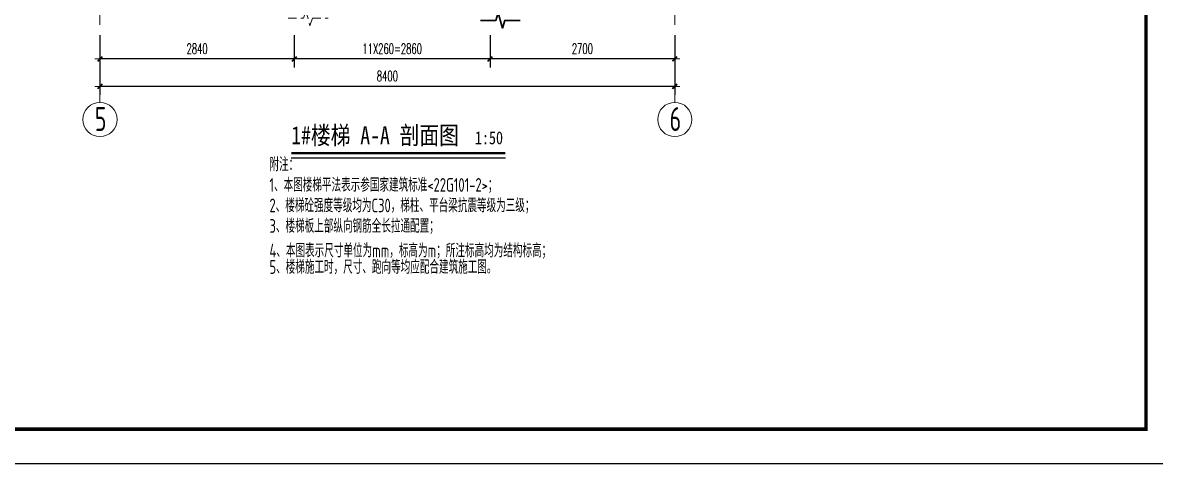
# Model space of a CAD drawing. Extents: x 56246 to 893198, y -950445 to -423535.
# Drawn here: x 232500 to 249051, y -502205 to -495762 of the extents above; entities that cross this region are included whole.
import ezdxf
from ezdxf.enums import TextEntityAlignment as Align

# ---------------------------------------------------------------- set-up
doc = ezdxf.new("R2010")
doc.units = 0
doc.header["$LTSCALE"] = 500
doc.linetypes.add('DOTE', pattern=[2.42, 2, -0.2, 0.02, -0.2])
doc.linetypes.add('HIDDEN', pattern=[0.375, 0.25, -0.125])
for name, color, linetype, lineweight in [('0S-楼梯-不可见', 2, 'HIDDEN', 18), ('0S-楼梯-尺寸', 21, 'Continuous', 13), ('0S-楼梯-线', 2, 'Continuous', 30), ('0S-详图-轴线', 1, 'DOTE', 13)]:
    doc.layers.add(name, color=color, linetype=linetype, lineweight=lineweight)
for name, color, linetype in [('DIM_SYMB', 3, 'Continuous'), ('PUB_TEXT', 7, 'Continuous'), ('T-TK', 157, 'Continuous'), ('TEXT_FL', 212, 'Continuous'), ('照明平面标注层', 111, 'Continuous')]:
    doc.layers.add(name, color=color, linetype=linetype)
doc.styles.add('-宋体', font='', dxfattribs={"width": 0.8})
doc.styles.add('DIM_FONT', font='SIMPLEX.shx', dxfattribs={"width": 0.8})
doc.styles.add('TSSD_DIMENSION', font='tssdeng.shx', dxfattribs={"width": 0.7, "bigfont": 'Hztxt.shx'})
doc.styles.add('瘦', font='SIMPLEX.shx', dxfattribs={"width": 0.6, "bigfont": 'hztxt.shx'})
doc.styles.get('-宋体').set_extended_font_data('NSimSun')
doc.dimstyles.new('AXIS50', dxfattribs={"dimscale": 0.5, "dimtxt": 300, "dimasz": 1, "dimexe": 250, "dimexo": 300, "dimgap": 150, "dimtad": 1, "dimdec": 0, "dimzin": 0, "dimdsep": 46, "dimtxsty": 'DIM_FONT', "dimblk": '_DIMX', "dimcen": 0.09, "dimse1": 1, "dimse2": 1, "dimclrt": 7, "dimadec": 0, "dimazin": 0, "dimtfac": 1, "dimtdec": 0, "dimtix": 1, "dimtmove": 2, "dimatfit": 3, "dimldrblk": '_DIMX', "dimfxl": 1, "dimtolj": 1, "dimtzin": 0, "dimarcsym": 0})
doc.dimstyles.new('DIMA50', dxfattribs={"dimscale": 0.5, "dimtxt": 300, "dimasz": 1, "dimexe": 250, "dimexo": 300, "dimgap": 150, "dimtad": 1, "dimdec": 0, "dimzin": 0, "dimdsep": 46, "dimtxsty": 'DIM_FONT', "dimblk": '_DIMX', "dimcen": 0.09, "dimse1": 1, "dimclrt": 7, "dimadec": 0, "dimazin": 0, "dimtfac": 1, "dimtdec": 0, "dimtix": 1, "dimtmove": 2, "dimatfit": 3, "dimldrblk": '_DIMX', "dimfxl": 1, "dimtolj": 1, "dimtzin": 0, "dimarcsym": 0})
doc.dimstyles.new('DIMB50', dxfattribs={"dimscale": 0.5, "dimtxt": 300, "dimasz": 1, "dimexe": 250, "dimexo": 300, "dimgap": 150, "dimtad": 1, "dimdec": 0, "dimzin": 0, "dimdsep": 46, "dimtxsty": 'DIM_FONT', "dimblk": '_DIMX', "dimcen": 0.09, "dimse2": 1, "dimclrt": 7, "dimadec": 0, "dimazin": 0, "dimtfac": 1, "dimtdec": 0, "dimtix": 1, "dimtmove": 2, "dimatfit": 3, "dimldrblk": '_DIMX', "dimfxl": 1, "dimtolj": 1, "dimtzin": 0, "dimarcsym": 0})
doc.dimstyles.new('DIMN50', dxfattribs={"dimscale": 0.5, "dimtxt": 300, "dimasz": 1, "dimexe": 250, "dimexo": 300, "dimgap": 150, "dimtad": 1, "dimdec": 0, "dimzin": 0, "dimdsep": 46, "dimtxsty": 'DIM_FONT', "dimblk": '_DIMX', "dimcen": 0.09, "dimclrt": 7, "dimadec": 0, "dimazin": 0, "dimtfac": 1, "dimtdec": 0, "dimtix": 1, "dimtmove": 2, "dimatfit": 3, "dimldrblk": '_DIMX', "dimfxl": 1, "dimtolj": 1, "dimtzin": 0, "dimarcsym": 0})

# ---------------------------------------------------------------- blocks, each defined once
blk = doc.blocks.new('A0-DWF')
at = {"layer": 'T-TK'}
blk.add_line((0, -84100), (118900, -84100), dxfattribs=at)
at = {"layer": 'T-TK', "const_width": 100}
blk.add_lwpolyline([(2500, -83100), (117900, -83100), (117900, -1000), (2500, -1000)], close=True, dxfattribs=at)
blk = doc.blocks.new('_DIMX')
blk.add_line((-150, 0), (150, 0))
at = {"const_width": 50}
blk.add_lwpolyline([(-70, -70), (70, 70)], dxfattribs=at)
blk = doc.blocks.new('*D61')
at = {"layer": '0S-楼梯-尺寸', "color": 0, "lineweight": -2, "transparency": 16777216}
for p, q in [((236469, -495943), (236469, -496418)), ((239329, -495943), (239329, -496418)), ((239328, -496293), (236470, -496293))]:
    blk.add_line(p, q, dxfattribs=at)
at = {"layer": 'Defpoints', "color": 0, "transparency": 16777216}
for p in [(236469, -495793), (239329, -495793), (236469, -496293)]:
    blk.add_point(p, dxfattribs=at)
at = {"layer": '0S-楼梯-尺寸', "color": 0, "lineweight": -2, "transparency": 16777216, "xscale": 0.5, "yscale": 0.5, "zscale": 0.5, "rotation": 180}
blk.add_blockref('_DIMX', (236469, -496293), dxfattribs=at)
at = {"layer": '0S-楼梯-尺寸', "color": 0, "lineweight": -2, "transparency": 16777216, "xscale": 0.5, "yscale": 0.5, "zscale": 0.5}
blk.add_blockref('_DIMX', (239329, -496293), dxfattribs=at)
at = {"layer": '0S-楼梯-尺寸', "color": 7, "transparency": 16777216, "insert": (237899, -496143), "char_height": 150, "attachment_point": 5, "style": '瘦'}
blk.add_mtext('\\A1;11X260=2860', dxfattribs=at)
blk = doc.blocks.new('*D62')
at = {"layer": '0S-楼梯-尺寸', "color": 0, "lineweight": -2, "transparency": 16777216}
for p, q in [((233629, -495943), (233629, -496818)), ((242029, -495943), (242029, -496818)), ((242028, -496693), (233629, -496693))]:
    blk.add_line(p, q, dxfattribs=at)
at = {"layer": 'Defpoints', "color": 0, "transparency": 16777216}
for p in [(233629, -495793), (242029, -495793), (233629, -496693)]:
    blk.add_point(p, dxfattribs=at)
at = {"layer": '0S-楼梯-尺寸', "color": 0, "lineweight": -2, "transparency": 16777216, "xscale": 0.5, "yscale": 0.5, "zscale": 0.5, "rotation": 180}
blk.add_blockref('_DIMX', (233629, -496693), dxfattribs=at)
at = {"layer": '0S-楼梯-尺寸', "color": 0, "lineweight": -2, "transparency": 16777216, "xscale": 0.5, "yscale": 0.5, "zscale": 0.5}
blk.add_blockref('_DIMX', (242029, -496693), dxfattribs=at)
at = {"layer": '0S-楼梯-尺寸', "color": 7, "transparency": 16777216, "insert": (237829, -496543), "char_height": 150, "attachment_point": 5, "style": '瘦'}
blk.add_mtext('\\A1;8400', dxfattribs=at)
blk = doc.blocks.new('*D26')
at = {"layer": '0S-楼梯-尺寸', "color": 0, "lineweight": -2, "transparency": 16777216}
for p, q in [((233629, -495943), (233629, -496418)), ((236469, -495943), (236469, -496418)), ((236469, -496293), (233629, -496293))]:
    blk.add_line(p, q, dxfattribs=at)
at = {"layer": 'Defpoints', "color": 0, "transparency": 16777216}
for p in [(233629, -495793), (236469, -495793), (233629, -496293)]:
    blk.add_point(p, dxfattribs=at)
at = {"layer": '0S-楼梯-尺寸', "color": 0, "lineweight": -2, "transparency": 16777216, "xscale": 0.5, "yscale": 0.5, "zscale": 0.5, "rotation": 180}
blk.add_blockref('_DIMX', (233629, -496293), dxfattribs=at)
at = {"layer": '0S-楼梯-尺寸', "color": 0, "lineweight": -2, "transparency": 16777216, "xscale": 0.5, "yscale": 0.5, "zscale": 0.5}
blk.add_blockref('_DIMX', (236469, -496293), dxfattribs=at)
at = {"layer": '0S-楼梯-尺寸', "color": 7, "transparency": 16777216, "insert": (235049, -496143), "char_height": 150, "attachment_point": 5, "style": '瘦'}
blk.add_mtext('\\A1;2840', dxfattribs=at)
blk = doc.blocks.new('*D34')
at = {"layer": '0S-楼梯-尺寸', "color": 0, "lineweight": -2, "transparency": 16777216}
for p, q in [((239329, -495943), (239329, -496418)), ((242029, -495943), (242029, -496418)), ((242028, -496293), (239329, -496293))]:
    blk.add_line(p, q, dxfattribs=at)
at = {"layer": 'Defpoints', "color": 0, "transparency": 16777216}
for p in [(239329, -495793), (242029, -495793), (239329, -496293)]:
    blk.add_point(p, dxfattribs=at)
at = {"layer": '0S-楼梯-尺寸', "color": 0, "lineweight": -2, "transparency": 16777216, "xscale": 0.5, "yscale": 0.5, "zscale": 0.5, "rotation": 180}
blk.add_blockref('_DIMX', (239329, -496293), dxfattribs=at)
at = {"layer": '0S-楼梯-尺寸', "color": 0, "lineweight": -2, "transparency": 16777216, "xscale": 0.5, "yscale": 0.5, "zscale": 0.5}
blk.add_blockref('_DIMX', (242029, -496293), dxfattribs=at)
at = {"layer": '0S-楼梯-尺寸', "color": 7, "transparency": 16777216, "insert": (240679, -496143), "char_height": 150, "attachment_point": 5, "style": '瘦'}
blk.add_mtext('\\A1;2700', dxfattribs=at)

msp = doc.modelspace()

# ---------------------------------------------------------------- linework, layer by layer
at = {"layer": '0S-楼梯-不可见', "elevation": -47.6426}
msp.add_lwpolyline([(236377.2455, -495697.6615), (236602.6681, -495697.6615), (236637.6681, -495587.6615), (236697.6681, -495807.6615), (236732.6681, -495697.6615), (236963.8888, -495697.6615)], dxfattribs=at)
at = {"layer": '0S-楼梯-尺寸'}
for p, q in [((233628.7726, -496927.6976, -47.6426), (233628.7726, -495943.116, -47.6426)), ((242028.7726, -496927.6976, -47.6426), (242028.7726, -495943.116, -47.6426))]:
    msp.add_line(p, q, dxfattribs=at)
for centre in [(233628.7726, -497177.6976, -47.6426), (242028.7726, -497177.6976, -47.6426)]:
    msp.add_circle(centre, 250, dxfattribs=at)
at = {"layer": '0S-楼梯-线'}
msp.add_lwpolyline([(239189.095, -495730.1636), (239414.095, -495730.1636), (239449.095, -495620.1636), (239509.095, -495840.1636), (239544.095, -495730.1636), (239769.095, -495730.1636)], dxfattribs=at)
at = {"layer": '0S-详图-轴线'}
for p, q in [((233628.7726, -495793.116, -47.6426), (233628.7726, -461623.9399, -47.6426)), ((242028.7726, -495793.116, -47.6426), (242028.7726, -461623.9399, -47.6426))]:
    msp.add_line(p, q, dxfattribs=at)
at = {"layer": 'DIM_SYMB', "const_width": 35}
msp.add_lwpolyline([(236423.2419, -497668.1801), (239554.4732, -497668.1801)], dxfattribs=at)
at = {"layer": 'DIM_SYMB'}
msp.add_lwpolyline([(236423.2419, -497738.1801), (239554.4732, -497738.1801)], dxfattribs=at)

# ---------------------------------------------------------------- block references
at = {"layer": '照明平面标注层', "xscale": 0.5, "yscale": 0.5, "zscale": 0.5}
msp.add_blockref('A0-DWF', (189963.4361, -460154.8059), dxfattribs=at)

# ---------------------------------------------------------------- texts
at = {"layer": '0S-楼梯-尺寸', "style": 'TSSD_DIMENSION', "width": 0.7}
for s, p in [('5', (233553.7843, -497345.7736, -47.6426)), ('6', (241953.7843, -497345.7736, -47.6426))]:
    msp.add_text(s, height=350, dxfattribs=at).set_placement(p)
at = {"layer": 'PUB_TEXT', "style": '-宋体', "width": 0.8}
for s, height, p in [('1#楼梯 A-A 剖面图', 264.345992, (236424.2912, -497540.0267)), ('1:50', 188.81857, (239107.8487, -497540.0267))]:
    msp.add_text(s, height=height, dxfattribs=at).set_placement(p)
at = {"layer": 'TEXT_FL', "linetype": 'ByBlock', "style": 'TSSD_DIMENSION', "width": 0.7}
for s, p in [('附注：', (236106.0876, -497994.0128)), ('1、本图楼梯平法表示参国家建筑标准<22G101-2>；', (236106.0876, -498294.0128)), ('2、楼梯砼强度等级均为C30，梯柱、平台梁抗震等级为三级；', (236106.0876, -498594.0128)), ('3、楼梯板上部纵向钢筋全长拉通配置；', (236106.0876, -498894.0128)), ('5、楼梯施工时，尺寸、跑向等均应配合建筑施工图。', (236106.0876, -499494.0128))]:
    msp.add_text(s, height=200, dxfattribs=at).set_placement(p, align=Align.BOTTOM_LEFT)
msp.add_text('4、本图表示尺寸单位为mm，标高为m；所注标高均为结构标高；', height=200, dxfattribs=at).set_placement((236106.0876, -499194.0128))

# ---------------------------------------------------------------- dimensions: what is measured, and where the dimension line sits
at = {"layer": '0S-楼梯-尺寸'}
for p1, p2, distance, dimstyle, picture, middle in [((242028.7726, -495793.116, -47.6426), (233628.7726, -495793.116, -47.6426), 900, 'AXIS50', '*D62', (237828.7726, -496543.116, -47.6426)), ((236469.095, -495793.116, -47.6426), (233628.7726, -495793.116, -47.6426), 500, 'DIMB50', '*D26', (235048.9338, -496143.116, -47.6426)), ((242028.7726, -495793.116, -47.6426), (239328.7726, -495793.116, -47.6426), 500, 'DIMA50', '*D34', (240678.7726, -496143.116, -47.6426))]:
    dim = msp.add_aligned_dim(p1=p1, p2=p2, distance=distance, dimstyle=dimstyle, override={"dimtxsty": '瘦', "dimblk1": '_DIMX', "dimblk2": '_DIMX', "dimsah": 1, "dimse1": 0, "dimse2": 0}, dxfattribs=at)
    dim.commit()
    dim.dimension.update_dxf_attribs({"geometry": picture, "text_midpoint": middle})
dim = msp.add_aligned_dim(p1=(239328.7726, -495793.116, -47.6426), p2=(236469.095, -495793.116, -47.6426), distance=500, text='11X260=<>', dimstyle='DIMN50', override={"dimtxsty": '瘦', "dimblk1": '_DIMX', "dimblk2": '_DIMX', "dimsah": 1, "dimse1": 0, "dimse2": 0}, dxfattribs=at)
dim.commit()
dim.dimension.update_dxf_attribs({"geometry": '*D61', "text_midpoint": (237898.9338, -496143.116, -47.6426)})

doc.saveas('drawing.dxf')
